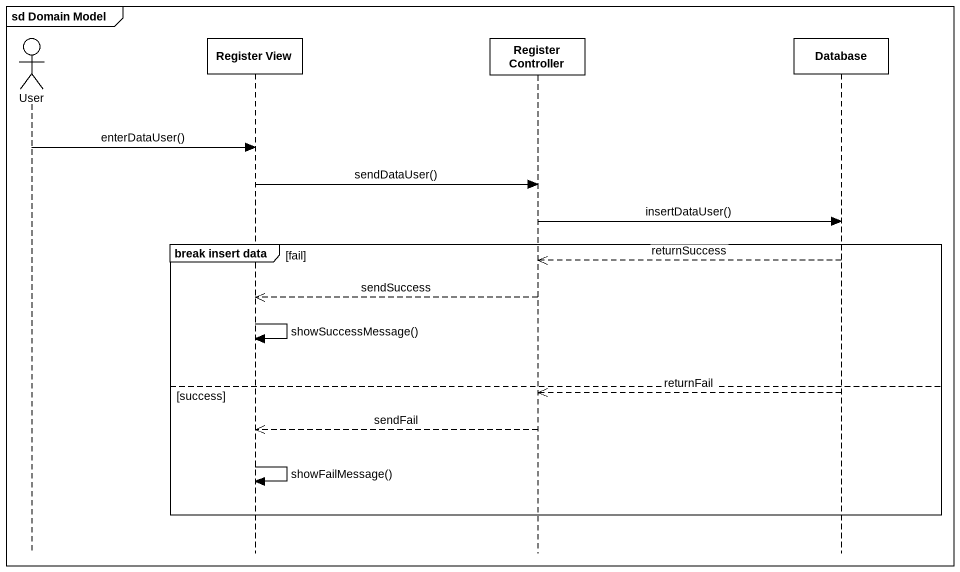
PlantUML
@startuml
mainframe sd Domain Model
hide footbox
actor User
participant "Register View" as Register_View
participant "Register Controller" as Register_Controller
participant "Database" as Database_

User -> Register_View : enterDataUser()
Register_View -> Register_Controller : sendDataUser()
Register_Controller -> Database_ : insertDataUser()
group break insert data [fail]
  Database_ -->> Register_Controller : returnSuccess
  Register_Controller -->> Register_View : sendSuccess
  Register_View -> Register_View : showSuccessMessage()
else success
  Database_ -->> Register_Controller : returnFail
  Register_Controller -->> Register_View : sendFail
  Register_View -> Register_View : showFailMessage()
end
@enduml
